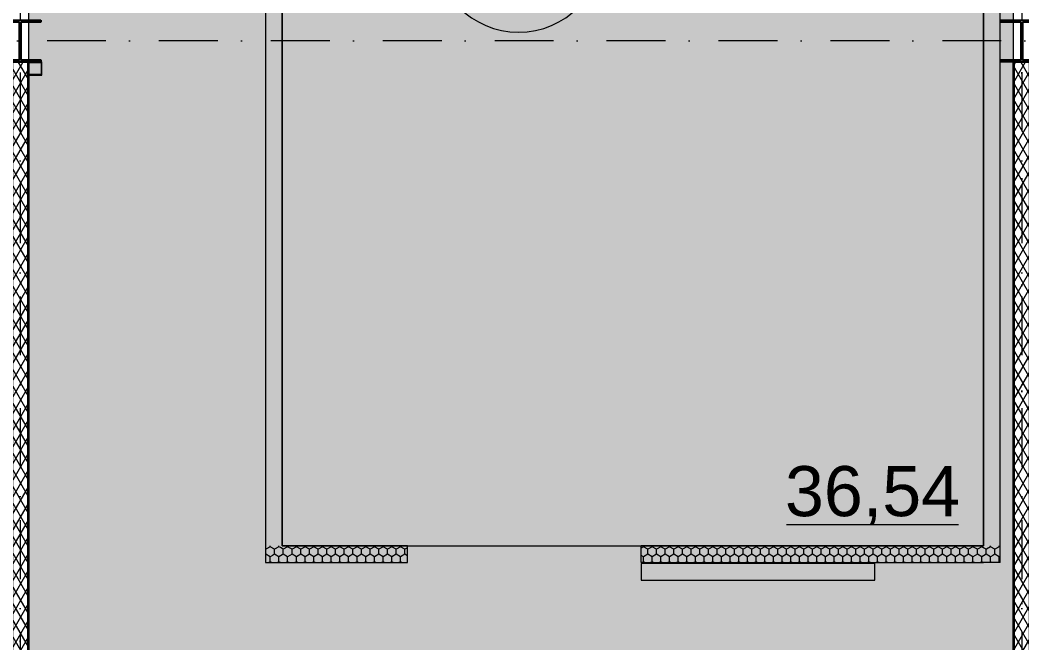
# Model space of a CAD drawing. Header units: millimetres. Extents: x -10605 to 104127, y -15987 to 52426.
# Drawn here: x 70000 to 76001, y 2394 to 6125 of the extents above; entities that cross this region are included whole.
import ezdxf
from ezdxf.enums import TextEntityAlignment as Align

# ---------------------------------------------------------------- set-up
doc = ezdxf.new("R2010")
doc.units = ezdxf.units.MM
doc.header["$MEASUREMENT"] = 0
for name, pattern in [('Dot & Dashed', [670.277762, 352.777767, -176.388884, 0, -141.111112]), ('Крупный пунктир', [634.99999, 0, -634.99999]), ('Штриховая', [300, 200, -100])]:
    doc.linetypes.add(name, pattern=pattern)
for name, color, linetype in [('Двери Archicad', 7, 'Continuous'), ('Зоны', 7, 'Continuous'), ('Зоны морозильные камеры', 7, 'Continuous'), ('Металлический каркас здания', 7, 'Continuous'), ('Морозильные камеры', 7, 'Continuous'), ('Оси', 7, 'Continuous'), ('Стены', 7, 'Continuous')]:
    doc.layers.add(name, color=color, linetype=linetype)
for name, color, linetype, lineweight in [('Двери Archicad_Ном._пера__3', 7, 'Continuous', 0), ('Зоны морозильные камеры_Ном._пера__100', 7, 'Continuous', 9), ('Зоны_Ном._пера__91', 255, 'Continuous', 0), ('Металлический каркас здания_Ном._пера__98', 7, 'Continuous', 25), ('Металлический каркас здания_Ном._пера__99', 7, 'Continuous', 15), ('Оси_Ном._пера__200', 7, 'Continuous', 0), ('Паспорта Зон Archicad_Ном._пера__100', 7, 'Continuous', 9), ('Стены _Ном._пера__97', 7, 'Continuous', 35)]:
    doc.layers.add(name, color=color, linetype=linetype, lineweight=lineweight)
for name, color, linetype, lineweight, true_color in [('Двери Archicad_Ном._пера__6', 7, 'Continuous', 13, 0xc23fa3ff), ('Зоны морозильные камеры_Ном._пера__6', 7, 'Continuous', 13, 0xc23fa3ff), ('Морозильные камеры_Ном._пера__6', 7, 'Continuous', 13, 0xc23fa3ff)]:
    doc.layers.add(name, color=color, linetype=linetype, lineweight=lineweight, true_color=true_color)
doc.styles.add('РЎР“Р•РќР•Р\xa0РР\xa0_РЎРўРР›Р¬_1', font='arial.ttf')
pattern_1 = [(90, (0, 0), (-60, 0), [])]
pattern_2 = [(90, (0, 0), (-51.961524, 0), [30, -60]), (90, (-25.98, 45), (-51.961524, 0), [30, -60]), (150, (-1e-14, 30), (25.980762, 45), [30, -60]), (150, (-51.96, 30), (25.980762, 45), [30, -60]), (210, (0, 0), (-25.980762, 45), [30, -60]), (210, (-51.96, -2e-14), (-25.980762, 45), [30, -60])]
pattern_3 = [(60, (0, 0), (-43.30127, 25), []), (120, (0, 0), (43.30127, 25), [])]

# ---------------------------------------------------------------- blocks, each defined once
blk = doc.blocks.new('Разгрузочный тамбур_32_11', base_point=(73005.8, 6270.5))
at = {"layer": 'Зоны', "linetype": 'Continuous', "lineweight": 0, "true_color": 0x3f3f3f}
blk.add_hatch(color=250, dxfattribs=at).paths.add_polyline_path([(70050, -125), (75950, -125), (75950, 11775), (75870.1, 11775), (71470, 11775), (70050, 11775)])
at = {"layer": 'Паспорта Зон Archicad_Ном._пера__100', "color": 7, "lineweight": 9, "style": 'РЎР“Р•РќР•Р\xa0РР\xa0_РЎРўРР›Р¬_1'}
for tag, p in [('ROOM_AREA', (75269.2, 1682.5)), ('ROOM_NUMBER', (71644.5, 1391))]:
    blk.add_attdef(tag, text='', height=300, dxfattribs=at).set_placement(p, align=Align.MIDDLE_CENTER)
blk = doc.blocks.new('Колонна SHS ГК 27')
at = {"layer": 'Металлический каркас здания_Ном._пера__99', "linetype": 'Continuous', "lineweight": 0, "true_color": 0xffffff}
h = blk.add_hatch(dxfattribs=at)
h.set_pattern_fill('Barabбs_tйglakц_бllу', style=0, pattern_type=2)
h.set_pattern_definition(pattern_1)
h.paths.add_polyline_path([(-40, -40), (40, -40), (40, 40), (-40, 40)])
h.paths.add_polyline_path([(-36.4, -36.4), (-36.4, 36.4), (36.4, 36.4), (36.4, -36.4)], flags=0)
at = {"layer": 'Металлический каркас здания_Ном._пера__99', "color": 7, "linetype": 'Continuous', "lineweight": 15}
for p, q in [((40, 40), (-40, 40)), ((-40, 40), (-40, -40)), ((-36.4, -36.4), (-36.4, 36.4)), ((-36.4, 36.4), (36.4, 36.4)), ((36.4, 36.4), (36.4, -36.4)), ((40, -40), (40, 40)), ((-40, -40), (40, -40)), ((36.4, -36.4), (-36.4, -36.4))]:
    blk.add_line(p, q, dxfattribs=at)
blk = doc.blocks.new('Морозильная камера №3_№3_93', base_point=(73170, 6925))
at = {"layer": 'Зоны морозильные камеры_Ном._пера__6', "linetype": 'Continuous', "lineweight": 0, "true_color": 0x0f283f}
for points in [[(71570, 2975), (75770.1, 2975), (75770.1, 11675), (71570, 11675)], [(73198.2, 2975), (71698.2, 2975), (71698.2, 2875), (73198.2, 2875)]]:
    blk.add_hatch(color=158, dxfattribs=at).paths.add_polyline_path(points)
at = {"layer": 'Зоны морозильные камеры_Ном._пера__100', "color": 7, "linetype": 'Штриховая', "lineweight": 9, "flags": 128}
blk.add_lwpolyline([(71570, 2975), (75770.1, 2975), (75770.1, 11675), (71570, 11675)], close=True, dxfattribs=at)
at = {"layer": 'Паспорта Зон Archicad_Ном._пера__100', "color": 7, "linetype": 'Continuous', "lineweight": 9}
blk.add_line((74591.3, 3104), (75620.9, 3104), dxfattribs=at)
blk.add_arc((72986.3, 6557.9), 505.7, 180, 0, dxfattribs=at)
at = {"layer": 'Паспорта Зон Archicad_Ном._пера__100', "color": 7, "lineweight": 9, "style": 'РЎР“Р•РќР•Р\xa0РР\xa0_РЎРўРР›Р¬_1'}
for tag, p in [('DUMMY_112', (74225.7, 7100.7)), ('ROOM_NUMBER', (72986.3, 6555.3)), ('ROOM_AREA', (75106.1, 3303.4))]:
    blk.add_attdef(tag, text='', height=300, dxfattribs=at).set_placement(p, align=Align.MIDDLE_CENTER)
blk = doc.blocks.new('Стена_72', base_point=(71470, 2875))
at = {"layer": 'Морозильные камеры', "linetype": 'Continuous', "lineweight": 0, "true_color": 0x000000}
h = blk.add_hatch(dxfattribs=at)
h.set_pattern_fill('Styrofoam_SM_Insulation__3_', color=18, style=0, pattern_type=2)
h.set_pattern_definition(pattern_2)
h.paths.add_polyline_path([(71470, 11675), (71470, 2975), (71570, 2975), (71570, 11675)])
h = blk.add_hatch(dxfattribs=at)
h.set_pattern_fill('Styrofoam_SM_Insulation__3_', color=18, style=0, pattern_type=2)
h.set_pattern_definition(pattern_2)
h.paths.add_polyline_path([(71570, 2975), (71470, 2875), (71570, 2875)])
h = blk.add_hatch(dxfattribs=at)
h.set_pattern_fill('Styrofoam_SM_Insulation__3_', color=18, style=0, pattern_type=2)
h.set_pattern_definition(pattern_2)
h.paths.add_polyline_path([(71570, 2975), (71470, 2975), (71470, 2875)])
at = {"layer": 'Морозильные камеры_Ном._пера__6', "color": 161, "linetype": 'Continuous', "lineweight": 13, "true_color": 0x3fa3ff, "flags": 128}
for points in [[(71470, 11775), (71470, 2875)], [(71570, 2975), (71570, 11675)], [(71470, 2875), (71570, 2875)]]:
    blk.add_lwpolyline(points, dxfattribs=at)
blk = doc.blocks.new('Стена_73', base_point=(75870.1, 11775))
at = {"layer": 'Морозильные камеры', "linetype": 'Continuous', "lineweight": 0, "true_color": 0x000000}
h = blk.add_hatch(dxfattribs=at)
h.set_pattern_fill('Styrofoam_SM_Insulation__3_', color=18, style=0, pattern_type=2)
h.set_pattern_definition(pattern_2)
h.paths.add_polyline_path([(75870.1, 2975), (75870.1, 11675), (75770.1, 11675), (75770.1, 2975)])
h = blk.add_hatch(dxfattribs=at)
h.set_pattern_fill('Styrofoam_SM_Insulation__3_', color=18, style=0, pattern_type=2)
h.set_pattern_definition(pattern_2)
h.paths.add_polyline_path([(75770.1, 2975), (75770.1, 2875), (75870.1, 2875)])
h = blk.add_hatch(dxfattribs=at)
h.set_pattern_fill('Styrofoam_SM_Insulation__3_', color=18, style=0, pattern_type=2)
h.set_pattern_definition(pattern_2)
h.paths.add_polyline_path([(75870.1, 2975), (75770.1, 2975), (75870.1, 2875)])
at = {"layer": 'Морозильные камеры_Ном._пера__6', "color": 161, "linetype": 'Continuous', "lineweight": 13, "true_color": 0x3fa3ff, "flags": 128}
for points in [[(75870.1, 2875), (75870.1, 11775)], [(75770.1, 11675), (75770.1, 2975)], [(75870.1, 2875), (75770.1, 2875)]]:
    blk.add_lwpolyline(points, dxfattribs=at)
blk = doc.blocks.new('Наружная Раздвижная Дверь 27')
at = {"layer": 'Двери Archicad_Ном._пера__3', "color": 7, "linetype": 'Continuous', "lineweight": 0}
for p, q in [((700, 105), (2100, 105)), ((700, 5), (700, 105)), ((2100, 105), (2100, 5)), ((2100, 5), (700, 5))]:
    blk.add_line(p, q, dxfattribs=at)
at = {"layer": 'Двери Archicad_Ном._пера__6', "color": 161, "linetype": 'Continuous', "lineweight": 13, "true_color": 0x3fa3ff}
for p, q in [((-700, 0), (-700, -100)), ((700, 0), (700, -100))]:
    blk.add_line(p, q, dxfattribs=at)
blk = doc.blocks.new('Стена_254', base_point=(75870.1, 2875))
at = {"layer": 'Морозильные камеры', "linetype": 'Continuous', "lineweight": 0, "true_color": 0x000000}
h = blk.add_hatch(dxfattribs=at)
h.set_pattern_fill('Styrofoam_SM_Insulation__3_', color=18, style=0, pattern_type=2)
h.set_pattern_definition(pattern_2)
h.paths.add_polyline_path([(71570, 2875), (72320.1, 2875), (72320.1, 2975), (71570, 2975)])
h = blk.add_hatch(dxfattribs=at)
h.set_pattern_fill('Styrofoam_SM_Insulation__3_', color=18, style=0, pattern_type=2)
h.set_pattern_definition(pattern_2)
h.paths.add_polyline_path([(73720.1, 2875), (75770.1, 2875), (75770.1, 2975), (73720.1, 2975)])
at = {"layer": 'Морозильные камеры_Ном._пера__6', "color": 161, "linetype": 'Continuous', "lineweight": 13, "true_color": 0x3fa3ff}
for p, q in [((72320.1, 2875), (72320.1, 2975)), ((73720.1, 2875), (73720.1, 2975))]:
    blk.add_line(p, q, dxfattribs=at)
at = {"layer": 'Морозильные камеры_Ном._пера__6', "color": 161, "linetype": 'Continuous', "lineweight": 13, "true_color": 0x3fa3ff, "flags": 128}
for points in [[(72320.1, 2975), (71570, 2975)], [(75770.1, 2975), (73720.1, 2975)], [(71570, 2875), (72320.1, 2875)], [(73720.1, 2875), (75770.1, 2875)]]:
    blk.add_lwpolyline(points, dxfattribs=at)
at = {"layer": 'Двери Archicad', "color": 7, "linetype": 'Continuous', "lineweight": 50, "xscale": -1, "zscale": 1000, "rotation": 180}
blk.add_blockref('Наружная Раздвижная Дверь 27', (73020.1, 2875), dxfattribs=at)
blk = doc.blocks.new('Стена_408', base_point=(70000, 5874.9))
at = {"layer": 'Стены', "linetype": 'Continuous', "lineweight": 0, "true_color": 0x000000}
h = blk.add_hatch(dxfattribs=at)
h.set_pattern_fill('Batt_Insulation__3_', color=18, style=0, pattern_type=2)
h.set_pattern_definition(pattern_3)
h.paths.add_polyline_path([(69950, 5874.9), (69950, 125), (70050, 125), (70050, 5874.9)])
at = {"layer": 'Стены _Ном._пера__97', "color": 7, "linetype": 'Continuous', "lineweight": 35, "flags": 128}
for points in [[(69950, 5874.9), (69950, 125)], [(70050, 5874.9), (69950, 5874.9)], [(70050, 125), (70050, 5874.9)], [(69950, 125), (70050, 125)]]:
    blk.add_lwpolyline(points, dxfattribs=at)
blk = doc.blocks.new('Стена_409', base_point=(76000, 5874.9))
at = {"layer": 'Стены', "linetype": 'Continuous', "lineweight": 0, "true_color": 0x000000}
h = blk.add_hatch(dxfattribs=at)
h.set_pattern_fill('Batt_Insulation__3_', color=18, style=0, pattern_type=2)
h.set_pattern_definition(pattern_3)
h.paths.add_polyline_path([(75950, 5874.9), (75950, 125), (76050, 125), (76050, 5874.9)])
at = {"layer": 'Стены _Ном._пера__97', "color": 7, "linetype": 'Continuous', "lineweight": 35, "flags": 128}
for points in [[(75950, 5874.9), (75950, 125)], [(76050, 5874.9), (75950, 5874.9)], [(76050, 125), (76050, 5874.9)], [(75950, 125), (76050, 125)]]:
    blk.add_lwpolyline(points, dxfattribs=at)
blk = doc.blocks.new('Колонна Универсальная 27')
at = {"layer": 'Металлический каркас здания_Ном._пера__98', "linetype": 'Continuous', "lineweight": 0, "true_color": 0xffffff}
h = blk.add_hatch(dxfattribs=at)
h.set_pattern_fill('Barabбs_tйglakц_бllу', style=0, pattern_type=2)
h.set_pattern_definition(pattern_1)
h.paths.add_polyline_path([(-125, -125), (125, -125), (125, -113), (4, -113), (4, 113), (125, 113), (125, 125), (-125, 125), (-125, 113), (-4, 113), (-4, -113), (-125, -113)])
at = {"layer": 'Металлический каркас здания_Ном._пера__98', "color": 7, "linetype": 'Continuous', "lineweight": 25}
for p, q in [((125, 125), (-125, 125)), ((-125, 125), (-125, 113)), ((125, 113), (125, 125)), ((-125, 113), (-4, 113)), ((-4, 113), (-4, -113)), ((4, -113), (4, 113)), ((4, 113), (125, 113)), ((-4, -113), (-125, -113)), ((-125, -113), (-125, -125)), ((125, -113), (4, -113)), ((125, -125), (125, -113)), ((-125, -125), (125, -125))]:
    blk.add_line(p, q, dxfattribs=at)
blk = doc.blocks.new('Стандартный Маркер Сетки')
at = {"layer": 'Оси_Ном._пера__200', "color": 7, "linetype": 'Dot & Dashed', "lineweight": 0}
blk.add_line((0, 0), (107805.4, 0), dxfattribs=at)
at = {"layer": 'Оси_Ном._пера__200', "color": 7, "lineweight": 0, "style": 'РЎР“Р•РќР•Р\xa0РР\xa0_РЎРўРР›Р¬_1'}
blk.add_attdef('AC_MarkerText_1', text='', height=300, dxfattribs=at).set_placement((108205.4, 150), align=Align.TOP_CENTER)
blk = doc.blocks.new('Двутавp К 26020-83 27_3')
at = {"layer": 'Металлический каркас здания_Ном._пера__98', "color": 7, "linetype": 'Крупный пунктир', "lineweight": 25}
blk.add_line((0, 0), (17860, 0), dxfattribs=at)
blk = doc.blocks.new('Двутавp К 26020-83 27_4')
at = {"layer": 'Металлический каркас здания_Ном._пера__98', "color": 7, "linetype": 'Крупный пунктир', "lineweight": 25}
blk.add_line((0, 0), (39750, 0), dxfattribs=at)
blk = doc.blocks.new('Стандартный Маркер Сетки_4')
at = {"layer": 'Оси_Ном._пера__200', "color": 7, "linetype": 'Dot & Dashed', "lineweight": 0}
blk.add_line((0, 0), (55187, 0), dxfattribs=at)
at = {"layer": 'Оси_Ном._пера__200', "color": 7, "lineweight": 0, "style": 'РЎР“Р•РќР•Р\xa0РР\xa0_РЎРўРР›Р¬_1'}
blk.add_attdef('AC_MarkerText_1', text='', height=300, rotation=90, dxfattribs=at).set_placement((55368.5, -68.6), align=Align.TOP_CENTER)

msp = doc.modelspace()

# ---------------------------------------------------------------- linework, layer by layer
at = {"layer": 'Зоны морозильные камеры_Ном._пера__6', "color": 161, "linetype": 'Continuous', "lineweight": 13, "true_color": 0x3fa3ff, "flags": 128}
msp.add_lwpolyline([(71570, 2975), (75770.05667, 2975), (75770.05667, 11675), (71570, 11675)], close=True, dxfattribs=at)
at = {"layer": 'Зоны_Ном._пера__91', "color": 255, "linetype": 'Continuous', "lineweight": 0, "flags": 128}
msp.add_lwpolyline([(70049.99994, -125), (75950.00008, -125), (75950.00008, 11775), (75870.05675, 11775), (71469.99997, 11775), (70049.99994, 11775)], close=True, dxfattribs=at)

# ---------------------------------------------------------------- block references
at = {"layer": 'Зоны', "color": 7, "linetype": 'Continuous', "lineweight": 9}
msp.add_blockref('Разгрузочный тамбур_32_11', (73005.78562, 6270.48884), dxfattribs=at)
at = {"layer": 'Зоны морозильные камеры', "color": 7, "linetype": 'Continuous', "lineweight": 9}
ref = msp.add_blockref('Морозильная камера №3_№3_93', (73169.96203, 6924.98511), dxfattribs=at)
ref.add_attrib('ROOM_AREA', '36,54', dxfattribs={"layer": 'Паспорта Зон Archicad_Ном._пера__100', "color": 7, "lineweight": 9, "height": 300, "style": 'РЎР“Р•РќР•Р\xa0РР\xa0_РЎРўРР›Р¬_1'}).set_placement((75106.094, 3303.42758), align=Align.MIDDLE_CENTER)
at = {"layer": 'Металлический каркас здания', "color": 7, "linetype": 'Continuous', "lineweight": 9, "zscale": 1000, "rotation": 270}
msp.add_blockref('Двутавp К 26020-83 27_4', (70000, 39875.00005), dxfattribs=at)
at = {"layer": 'Металлический каркас здания', "color": 7, "linetype": 'Continuous', "lineweight": 9, "xscale": -1, "zscale": 1000, "rotation": 90}
msp.add_blockref('Двутавp К 26020-83 27_3', (75999.99994, 17875.01667), dxfattribs=at)
at = {"layer": 'Металлический каркас здания_Ном._пера__98', "color": 7, "linetype": 'Continuous', "lineweight": 25, "xscale": -1, "zscale": 1000}
for p in [(70000.02556, 5999.94944), (76000.07, 5999.94944)]:
    msp.add_blockref('Колонна Универсальная 27', p, dxfattribs=at)
at = {"layer": 'Металлический каркас здания_Ном._пера__99', "color": 7, "linetype": 'Continuous', "lineweight": 15, "zscale": 1000, "rotation": 180}
msp.add_blockref('Колонна SHS ГК 27', (70089.99994, 5834.94944), dxfattribs=at)
at = {"layer": 'Морозильные камеры', "color": 161, "lineweight": 13, "true_color": 0x3fa3ff}
for name, p in [('Стена_72', (71470.00014, 2875)), ('Стена_73', (75870.05667, 11775)), ('Стена_254', (75870.05681, 2875))]:
    msp.add_blockref(name, p, dxfattribs=at)
at = {"layer": 'Оси', "color": 8, "linetype": 'Continuous', "lineweight": 0, "true_color": 0x747474, "zscale": 1000, "rotation": 270}
for p in [(70000, 40000.00005), (76000, 40000.00005)]:
    msp.add_blockref('Стандартный Маркер Сетки_4', p, dxfattribs=at)
at = {"layer": 'Оси', "color": 8, "linetype": 'Continuous', "lineweight": 0, "true_color": 0x747474, "xscale": -1, "zscale": 1000}
msp.add_blockref('Стандартный Маркер Сетки', (98000.00007, 6000), dxfattribs=at)
at = {"layer": 'Стены', "color": 7, "lineweight": 35}
for name, p in [('Стена_408', (69999.99994, 5874.94944)), ('Стена_409', (76000.00013, 5874.94944))]:
    msp.add_blockref(name, p, dxfattribs=at)

doc.saveas('drawing.dxf')
